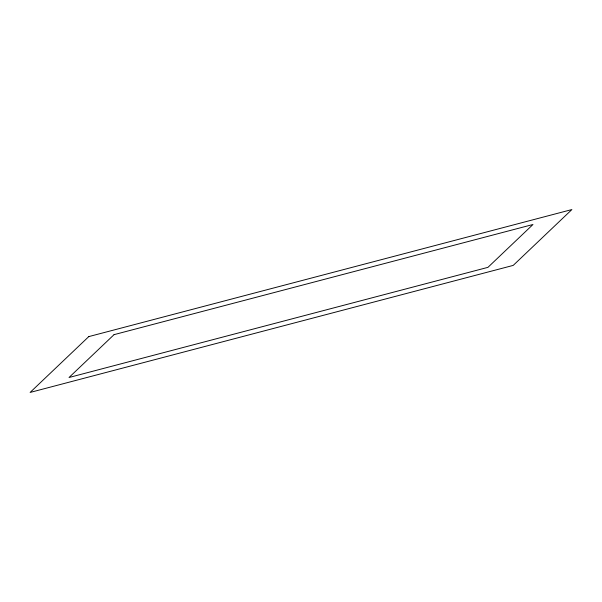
<?xml version="1.0" encoding="UTF-8"?>
<svg xmlns="http://www.w3.org/2000/svg" width="602" height="602" viewBox="0 0 602 602"><rect width="100%" height="100%" fill="white"/><g stroke="black" fill="none" stroke-linecap="round" stroke-linejoin="round"><path stroke-width="0.9" d="M88.787 336.601L30.1 392.444L513.213 265.399L571.9 209.556L88.787 336.601M114.056 334.652L69.012 377.507L487.944 267.348L532.988 224.493L114.056 334.652"/></g></svg>
